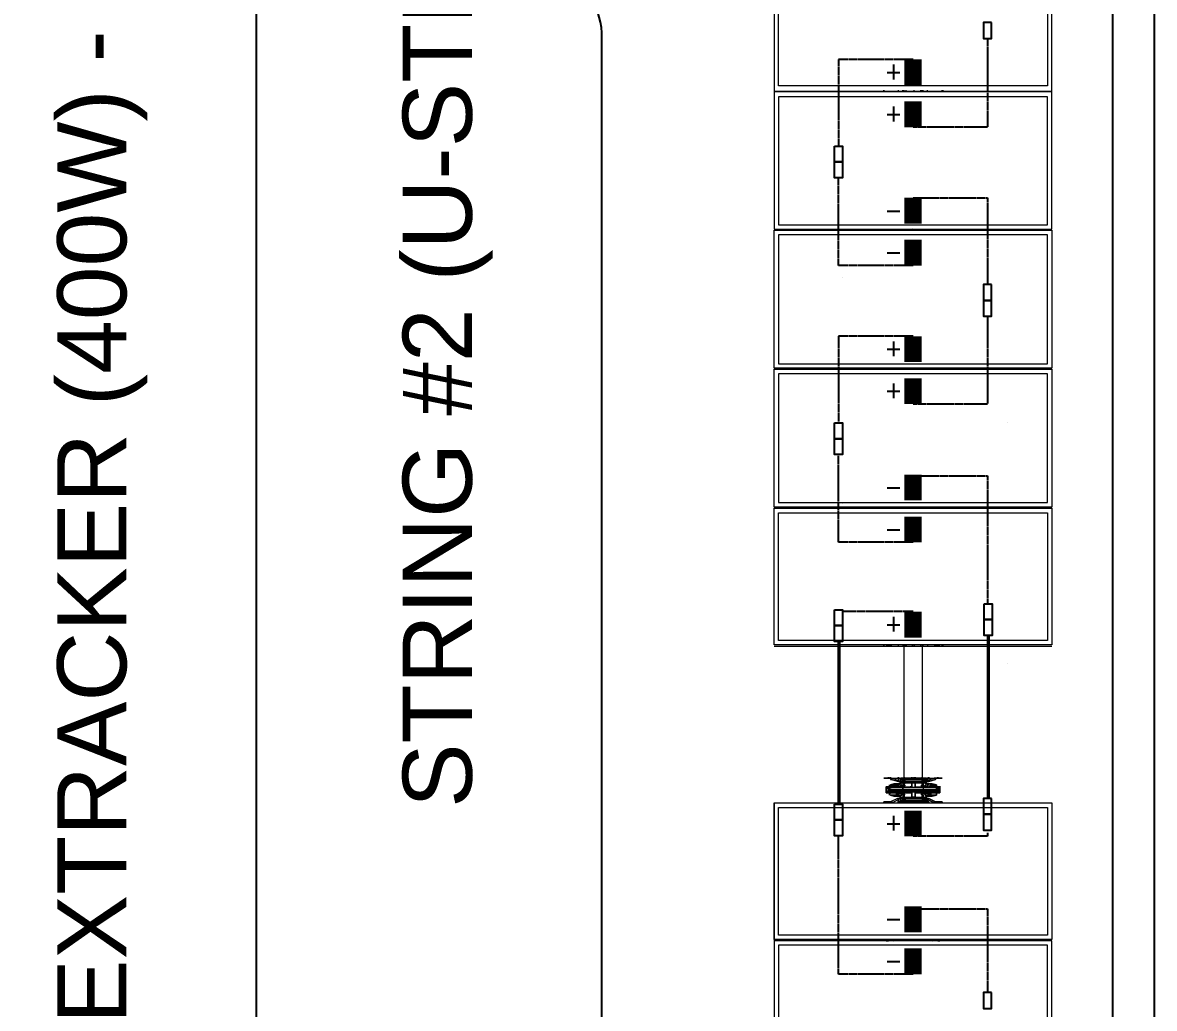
# Model space of a CAD drawing. Header units: feet. Extents: x -13743 to 68376, y -48 to 67763.
# Drawn here: x 4157.7 to 4484.9, y 65319.8 to 65604.7 of the extents above; entities that cross this region are included whole.
import ezdxf
from ezdxf.lldxf.tags import DXFTag

# ---------------------------------------------------------------- set-up
doc = ezdxf.new("R2010")
doc.units = ezdxf.units.FT
doc.header["$MEASUREMENT"] = 0
doc.linetypes.add('HIDDEN', pattern=[0.375, 0.25, -0.125])
for name, color, linetype in [('E-DC HARNESS-NEG', 170, 'DC HARNESS CABLE'), ('E-DC HARNESS-POS', 10, 'DC HARNESS CABLE'), ('E-HARN-COMP', 8, 'Continuous'), ('E-TRNK-CABL-NEG', 6, 'HIDDEN'), ('E-TRUNK-CABLE-POS', 6, 'HIDDEN'), ('G-ANNO-TEXT', 1, 'Continuous'), ('Polarity-Text', 7, 'Continuous')]:
    doc.layers.add(name, color=color, linetype=linetype)
doc.styles.add('NEI-A', font='arial.ttf')
doc.styles.get("Standard").update_dxf_attribs({"font": 'arial.ttf'})
tags = doc.linetypes.add('DC HARNESS CABLE', pattern='A,0.5,-0.2,["DH",Standard,S=0.1,R=0,X=-0.1,Y=-0.05],-0.2', length=0.9).pattern_tags.tags
tags[6] = DXFTag(74, 10)

# ---------------------------------------------------------------- blocks, each defined once
blk = doc.blocks.new('A$C47dfd34d')
at = {"lineweight": 5}
for points in [[(8.1263, 0.4133), (6.0664, 0.4133)], [(8.3597, 0.4133), (8.3597, 0)], [(7.9213, 0.2467), (7.9213, 0.2433)], [(7.923, 0.2467), (7.9213, 0.235)], [(8.1297, 0.22), (8.1297, 0.2217), (8.1313, 0.2217), (8.1297, 0.2217), (8.1297, 0.22), (8.1313, 0.2183), (8.1313, 0.22), (8.133, 0.22), (8.133, 0.2217), (8.1313, 0.2217), (8.133, 0.2217), (8.1313, 0.2217), (8.1297, 0.2217), (8.1313, 0.2217), (8.133, 0.2217), (8.133, 0.22), (8.133, 0.2183), (8.133, 0.1933), (8.133, 0.2183), (8.133, 0.22), (8.1313, 0.22), (8.133, 0.22), (8.1313, 0.22), (8.133, 0.22), (8.1313, 0.22), (8.133, 0.22), (8.1313, 0.22), (8.133, 0.22), (8.1313, 0.22), (8.133, 0.22), (8.133, 0.2217), (8.133, 0.225), (8.1347, 0.225), (8.133, 0.2283), (8.133, 0.23), (8.133, 0.2283), (8.1313, 0.2283), (8.133, 0.2283), (8.133, 0.23), (8.128, 0.24), (8.1263, 0.24), (8.128, 0.24), (8.128, 0.2433), (8.128, 0.25), (8.1263, 0.25), (8.128, 0.25), (8.128, 0.2433), (8.128, 0.24), (8.128, 0.2383), (8.1263, 0.2383), (8.1313, 0.2283), (8.133, 0.225), (8.1297, 0.225), (8.1297, 0.2233), (8.1297, 0.2217), (8.1297, 0.2233), (8.128, 0.2233), (8.128, 0.225), (8.128, 0.2233), (8.128, 0.1883), (8.1297, 0.1883), (8.1297, 0.1867), (8.1297, 0.1883), (8.128, 0.1883), (8.1263, 0.1867), (8.128, 0.1883), (8.1297, 0.1883), (8.1297, 0.19), (8.1313, 0.19), (8.133, 0.1917), (8.133, 0.1933), (8.1313, 0.1933), (8.1297, 0.1933), (8.1297, 0.1917), (8.1297, 0.1933), (8.1297, 0.1917), (8.1297, 0.19), (8.1313, 0.19), (8.1297, 0.19), (8.1297, 0.1917), (8.1297, 0.19), (8.1313, 0.19), (8.133, 0.19), (8.133, 0.1883), (8.133, 0.19)], [(8.1263, 0.2433), (8.128, 0.2433), (8.1263, 0.2433)], [(8.1263, 0.2433), (8.128, 0.2433), (8.1263, 0.2433)], [(8.128, 0.24), (8.128, 0.24)], [(8.128, 0.24), (8.128, 0.24)], [(8.1413, 0.2317), (8.138, 0.2317), (8.138, 0.24)], [(8.138, 0.2317), (8.138, 0.24)], [(8.1397, 0.24), (8.1397, 0.24)], [(8.1397, 0.24), (8.1397, 0.24)], [(8.1413, 0.245), (8.143, 0.245), (8.1447, 0.245), (8.143, 0.245), (8.1413, 0.245), (8.143, 0.245), (8.1447, 0.2433), (8.143, 0.245), (8.143, 0.2467), (8.1413, 0.2467), (8.143, 0.2467), (8.1497, 0.2467)], [(8.1463, 0.2433), (8.1463, 0.24), (8.1447, 0.24), (8.1463, 0.24), (8.1463, 0.2433), (8.1447, 0.2433), (8.1463, 0.2433), (8.1447, 0.2433), (8.1463, 0.2433), (8.148, 0.2433), (8.1463, 0.2433), (8.1447, 0.2433), (8.1463, 0.2433), (8.1447, 0.2433), (8.1463, 0.2433), (8.148, 0.2433), (8.1497, 0.2433), (8.148, 0.2433), (8.1497, 0.2433), (8.1497, 0.235), (8.1497, 0.2433), (8.1497, 0.245), (8.1497, 0.2467), (8.1497, 0.245), (8.1497, 0.2467), (8.143, 0.2467), (8.1413, 0.2467), (8.1413, 0.245), (8.143, 0.245), (8.1447, 0.2433), (8.1447, 0.2417), (8.1447, 0.2433), (8.143, 0.245), (8.1413, 0.245), (8.1413, 0.2467), (8.1413, 0.245), (8.1413, 0.2433), (8.1413, 0.235), (8.1413, 0.2433), (8.1413, 0.235), (8.1413, 0.2433)], [(8.143, 0.245), (8.1413, 0.245), (8.1413, 0.2433), (8.143, 0.2433), (8.1413, 0.2433), (8.143, 0.2433), (8.1447, 0.2433), (8.1463, 0.2433), (8.148, 0.2433), (8.1497, 0.2433), (8.148, 0.2433), (8.1497, 0.2433), (8.148, 0.2433), (8.1497, 0.2433), (8.1497, 0.235), (8.1497, 0.2433), (8.148, 0.2433), (8.1463, 0.2433)], [(8.1413, 0.245), (8.1413, 0.245)], [(8.1413, 0.245), (8.1413, 0.245)], [(8.1413, 0.2433), (8.143, 0.2433)], [(8.1413, 0.2417), (8.143, 0.2417)], [(8.143, 0.2433), (8.1447, 0.2433)], [(8.1447, 0.2433), (8.143, 0.2433)], [(8.143, 0.2433), (8.1447, 0.2433)], [(8.143, 0.2433), (8.1447, 0.2433)], [(8.143, 0.2433), (8.1447, 0.2433)], [(8.1497, 0.22), (8.1563, 0.22), (8.1497, 0.22), (8.1513, 0.22), (8.1513, 0.2217), (8.1497, 0.2217), (8.1513, 0.2217), (8.1497, 0.2217), (8.1497, 0.1917), (8.1463, 0.1917), (8.1463, 0.2217), (8.1497, 0.2217), (8.1497, 0.2417), (8.1463, 0.2417), (8.1463, 0.2217), (8.1447, 0.2217), (8.1447, 0.1917), (8.143, 0.1917), (8.143, 0.2217), (8.143, 0.2417), (8.1447, 0.2417), (8.1447, 0.2217), (8.143, 0.2217), (8.143, 0.1917), (8.1447, 0.1917), (8.1447, 0.2217), (8.1463, 0.2217), (8.1463, 0.2417), (8.1497, 0.2417), (8.1497, 0.2217), (8.1463, 0.2217), (8.1463, 0.24), (8.148, 0.24), (8.1463, 0.24), (8.1463, 0.2217), (8.1463, 0.1717), (8.148, 0.1717), (8.1463, 0.1717), (8.1463, 0.1917), (8.1447, 0.1917), (8.1447, 0.1717), (8.143, 0.1717), (8.143, 0.1917), (8.143, 0.1717), (8.1447, 0.1717), (8.1447, 0.1917), (8.1463, 0.1917), (8.1463, 0.1717), (8.1497, 0.1717), (8.1497, 0.1917)], [(8.1447, 0.2433), (8.1463, 0.2433)], [(8.1513, 0.2467), (8.1497, 0.2467), (8.1497, 0.245), (8.148, 0.245), (8.148, 0.2433), (8.1463, 0.2433), (8.1463, 0.2417), (8.1463, 0.2433), (8.148, 0.2433), (8.148, 0.245), (8.1497, 0.245), (8.1497, 0.2467), (8.1497, 0.245), (8.148, 0.245), (8.148, 0.2433)], [(8.1463, 0.2433), (8.148, 0.2433), (8.1463, 0.2433)], [(8.1463, 0.2433), (8.148, 0.2433), (8.1463, 0.2433)], [(8.1463, 0.2417), (8.148, 0.2417)], [(8.1463, 0.2417), (8.148, 0.2417)], [(8.1497, 0.2467), (8.1497, 0.245)], [(8.1497, 0.245), (8.1497, 0.2467)], [(8.1497, 0.245), (8.1497, 0.245)], [(8.1497, 0.245), (8.1497, 0.245)], [(8.1497, 0.245), (8.1497, 0.245)], [(8.1497, 0.245), (8.1497, 0.245)], [(8.1497, 0.2433), (8.1497, 0.2417)], [(8.1497, 0.2433), (8.1497, 0.2417)], [(8.153, 0.23), (8.1547, 0.225), (8.153, 0.225), (8.153, 0.2233), (8.1513, 0.2233), (8.1497, 0.2233), (8.1513, 0.2233), (8.1513, 0.2283), (8.1513, 0.2317), (8.1513, 0.2417), (8.1497, 0.2417)], [(8.1547, 0.2267), (8.1547, 0.225), (8.1563, 0.225), (8.1547, 0.225), (8.1547, 0.235), (8.1547, 0.225), (8.153, 0.225), (8.153, 0.2233), (8.1513, 0.2233), (8.1513, 0.2283), (8.1497, 0.2283), (8.1513, 0.2283), (8.153, 0.2283), (8.153, 0.23), (8.153, 0.2317), (8.153, 0.23), (8.153, 0.2283), (8.1513, 0.2283), (8.1513, 0.2317), (8.1513, 0.2417), (8.1497, 0.2417)], [(8.1547, 0.2267), (8.1547, 0.225), (8.1547, 0.235), (8.153, 0.24), (8.153, 0.2317), (8.1513, 0.2317), (8.153, 0.2317), (8.153, 0.24), (8.1547, 0.235), (8.1547, 0.225), (8.153, 0.23)], [(8.163, 0.2283), (8.1613, 0.225), (8.158, 0.225), (8.1597, 0.2283), (8.158, 0.2283), (8.158, 0.23), (8.1613, 0.24), (8.1613, 0.2383), (8.163, 0.2383), (8.1597, 0.2283), (8.158, 0.2283), (8.1563, 0.225), (8.158, 0.225), (8.1563, 0.225), (8.1563, 0.1883)], [(8.163, 0.25), (8.163, 0.1633)], [(8.163, 0.2433), (8.163, 0.2433)], [(8.163, 0.24), (8.163, 0.24)], [(8.163, 0.24), (8.163, 0.24)], [(8.3597, 0.2467), (8.3597, 0.2433)], [(8.3613, 0.2467), (8.3597, 0.235)], [(8.5647, 0.235), (8.5663, 0.2467), (8.5663, 0.2433)], [(8.7713, 0.235), (8.773, 0.2467), (8.773, 0.2433)], [(8.978, 0.2467), (8.978, 0.2433)], [(8.9796, 0.2467), (8.978, 0.235)], [(9.1846, 0.235), (9.1846, 0.2467), (9.1846, 0.2433)], [(7.9213, 0.2283), (7.923, 0.2283)], [(7.923, 0.2217), (7.9213, 0.2217)], [(7.9213, 0.22), (7.923, 0.22)], [(8.133, 0.19), (8.133, 0.1917), (8.133, 0.1933), (8.1313, 0.1933), (8.1297, 0.1933), (8.1297, 0.1917), (8.1297, 0.19), (8.1297, 0.1883), (8.128, 0.1883), (8.128, 0.2233), (8.1297, 0.2233), (8.1297, 0.225), (8.133, 0.225), (8.1313, 0.2283), (8.133, 0.2283), (8.1347, 0.225), (8.133, 0.225), (8.1347, 0.225), (8.1347, 0.1883), (8.133, 0.1883), (8.1347, 0.1883), (8.133, 0.185), (8.1313, 0.185), (8.1263, 0.175), (8.1313, 0.185)], [(8.1297, 0.2217), (8.1297, 0.22)], [(8.1297, 0.2217), (8.1297, 0.22)], [(8.1297, 0.2217), (8.1297, 0.2217)], [(8.1297, 0.2217), (8.1297, 0.2217)], [(8.1313, 0.22), (8.1313, 0.2183), (8.1297, 0.22)], [(8.1297, 0.22), (8.1297, 0.22)], [(8.1297, 0.22), (8.1313, 0.22)], [(8.1297, 0.22), (8.1297, 0.22)], [(8.1313, 0.225), (8.1313, 0.225)], [(8.1313, 0.225), (8.1313, 0.225)], [(8.1313, 0.2217), (8.1313, 0.2217)], [(8.1313, 0.2217), (8.1313, 0.2217)], [(8.1313, 0.22), (8.133, 0.22)], [(8.1313, 0.22), (8.133, 0.22)], [(8.1313, 0.22), (8.133, 0.22)], [(8.1313, 0.22), (8.133, 0.22)], [(8.1313, 0.22), (8.133, 0.22)], [(8.1313, 0.22), (8.133, 0.22)], [(8.133, 0.22), (8.1313, 0.22)], [(8.133, 0.2217), (8.133, 0.225)], [(8.1347, 0.225), (8.1347, 0.1883), (8.133, 0.1883)], [(8.1347, 0.225), (8.133, 0.225)], [(8.133, 0.225), (8.133, 0.225)], [(8.133, 0.2217), (8.133, 0.2217)], [(8.133, 0.22), (8.133, 0.2217)], [(8.133, 0.2217), (8.133, 0.2217)], [(8.133, 0.22), (8.133, 0.22)], [(8.133, 0.22), (8.133, 0.22)], [(8.1397, 0.2217), (8.1413, 0.2217), (8.1397, 0.2217), (8.1413, 0.2217), (8.1397, 0.2217), (8.1413, 0.2217), (8.1347, 0.2217)], [(8.1347, 0.22), (8.1413, 0.22), (8.1347, 0.22), (8.138, 0.22), (8.1397, 0.2183)], [(8.1363, 0.235), (8.1363, 0.225)], [(8.1363, 0.235), (8.1363, 0.225)], [(8.138, 0.235), (8.138, 0.235)], [(8.138, 0.235), (8.138, 0.235)], [(8.1413, 0.2317), (8.138, 0.2317)], [(8.1413, 0.22), (8.1397, 0.22), (8.1397, 0.2217), (8.1413, 0.2217)], [(8.1563, 0.2217), (8.1497, 0.2217), (8.1497, 0.1917), (8.1463, 0.1917), (8.1463, 0.1717), (8.1497, 0.1717), (8.1497, 0.1917), (8.1513, 0.1917), (8.153, 0.1917), (8.1563, 0.1917), (8.1497, 0.1917), (8.1513, 0.1917), (8.153, 0.1917), (8.1513, 0.1917)], [(8.1463, 0.1917), (8.1463, 0.2217), (8.1463, 0.1917)], [(8.1513, 0.2233), (8.153, 0.225)], [(8.1513, 0.2233), (8.153, 0.225)], [(8.1563, 0.22), (8.153, 0.22), (8.1513, 0.2183)], [(8.153, 0.235), (8.153, 0.235)], [(8.153, 0.235), (8.153, 0.235)], [(8.1547, 0.1883), (8.1547, 0.1867), (8.1547, 0.1883), (8.1547, 0.1783), (8.153, 0.1717), (8.1547, 0.1783), (8.1547, 0.1883), (8.1547, 0.1783), (8.1547, 0.1883), (8.1563, 0.1883), (8.158, 0.1883), (8.1563, 0.1883), (8.158, 0.185), (8.1597, 0.185), (8.158, 0.1883), (8.163, 0.1883), (8.163, 0.1867), (8.163, 0.1883), (8.163, 0.1867), (8.163, 0.1883), (8.1613, 0.1883), (8.163, 0.185), (8.1597, 0.185), (8.158, 0.185), (8.158, 0.1833), (8.1613, 0.1733), (8.163, 0.1733), (8.163, 0.175), (8.1597, 0.185), (8.163, 0.185), (8.1613, 0.1883), (8.1613, 0.1867), (8.1613, 0.1883), (8.1613, 0.19), (8.1613, 0.1917), (8.1613, 0.19), (8.1597, 0.19), (8.1613, 0.19), (8.1597, 0.19), (8.1613, 0.19), (8.1613, 0.1917), (8.1597, 0.1917), (8.1613, 0.1917), (8.1597, 0.1917), (8.1613, 0.1917), (8.1597, 0.1917), (8.1613, 0.1917), (8.1597, 0.1917), (8.1613, 0.1917), (8.1597, 0.1917), (8.1613, 0.1917), (8.1597, 0.1917), (8.1613, 0.1917), (8.1597, 0.1917), (8.1613, 0.1917), (8.1597, 0.1917), (8.1613, 0.1917), (8.1597, 0.1917), (8.1613, 0.1917), (8.1613, 0.1933), (8.1613, 0.1917), (8.1613, 0.19), (8.1597, 0.19), (8.158, 0.1917), (8.158, 0.1933), (8.1597, 0.1933), (8.1613, 0.1933), (8.1613, 0.2183), (8.1613, 0.1933), (8.158, 0.1933), (8.158, 0.1917), (8.158, 0.1933), (8.158, 0.2183), (8.1597, 0.2183), (8.1613, 0.2183), (8.1613, 0.22), (8.1613, 0.2217), (8.158, 0.2217), (8.158, 0.22), (8.1597, 0.22), (8.1613, 0.22), (8.1597, 0.22), (8.1613, 0.22), (8.1597, 0.22), (8.1613, 0.22), (8.1597, 0.22), (8.1613, 0.22), (8.163, 0.22), (8.1647, 0.22), (8.163, 0.22), (8.3597, 0.22), (8.3613, 0.22)], [(8.1547, 0.2217), (8.1547, 0.2217)], [(8.158, 0.22), (8.158, 0.2183), (8.158, 0.1933), (8.158, 0.1917), (8.1597, 0.19), (8.158, 0.19), (8.158, 0.1917), (8.158, 0.19), (8.158, 0.1883), (8.1563, 0.1883), (8.1563, 0.225), (8.158, 0.225), (8.1563, 0.225), (8.158, 0.2283), (8.1597, 0.2283), (8.158, 0.225), (8.1613, 0.225), (8.1613, 0.2233), (8.1613, 0.2217), (8.1613, 0.22), (8.1597, 0.2183), (8.1597, 0.22), (8.1613, 0.22)], [(8.1563, 0.225), (8.1563, 0.225)], [(8.1563, 0.225), (8.1563, 0.225)], [(8.158, 0.2283), (8.158, 0.23)], [(8.158, 0.2283), (8.158, 0.23)], [(8.158, 0.225), (8.158, 0.225)], [(8.158, 0.2217), (8.158, 0.2217)], [(8.158, 0.2217), (8.158, 0.2217)], [(8.158, 0.22), (8.158, 0.22)], [(8.158, 0.22), (8.158, 0.22)], [(8.1597, 0.2217), (8.1597, 0.2217)], [(8.1597, 0.2217), (8.1613, 0.2217), (8.1597, 0.2217)], [(8.1597, 0.2217), (8.1597, 0.2217)], [(8.1597, 0.22), (8.1613, 0.22)], [(8.1597, 0.22), (8.1613, 0.22)], [(8.1597, 0.22), (8.1613, 0.22)], [(8.1597, 0.22), (8.1613, 0.22)], [(8.1597, 0.22), (8.1613, 0.22)], [(8.1597, 0.22), (8.1613, 0.22)], [(8.1597, 0.22), (8.1613, 0.22)], [(8.1597, 0.22), (8.1613, 0.22)], [(8.1597, 0.22), (8.1613, 0.22)], [(8.1613, 0.225), (8.163, 0.2283)], [(8.1613, 0.225), (8.163, 0.225)], [(8.1613, 0.225), (8.163, 0.225)], [(8.1613, 0.225), (8.1613, 0.2233)], [(8.1613, 0.2217), (8.1613, 0.2233)], [(8.1613, 0.2217), (8.1613, 0.2217)], [(8.1613, 0.2217), (8.1613, 0.2217)], [(8.1613, 0.22), (8.1613, 0.2217)], [(8.1613, 0.22), (8.1613, 0.22)], [(8.1613, 0.22), (8.1613, 0.22)], [(8.163, 0.2267), (8.163, 0.225)], [(8.163, 0.2267), (8.163, 0.225)], [(8.3597, 0.2283), (8.3613, 0.2283)], [(8.3613, 0.2217), (8.3597, 0.2217)], [(8.5647, 0.2283), (8.5663, 0.2283)], [(8.5663, 0.2217), (8.5647, 0.2217)], [(8.5647, 0.22), (8.5663, 0.22)], [(8.7713, 0.2283), (8.773, 0.2283)], [(8.773, 0.2217), (8.7713, 0.2217)], [(8.7713, 0.22), (8.773, 0.22)], [(8.978, 0.2283), (8.9796, 0.2283)], [(8.9796, 0.2217), (8.978, 0.2217)], [(8.978, 0.22), (8.9796, 0.22)], [(9.1846, 0.2283), (9.1863, 0.2283)], [(9.1846, 0.2217), (9.1863, 0.2217)], [(9.1846, 0.22), (9.1863, 0.22)], [(7.923, 0.2167), (7.9213, 0.2167), (7.923, 0.2183)], [(7.9213, 0.2067), (7.923, 0.2083)], [(7.923, 0.205), (7.9213, 0.205)], [(8.1297, 0.2183), (8.1297, 0.2183)], [(8.1297, 0.2183), (8.1297, 0.2183)], [(8.1313, 0.2183), (8.1313, 0.2183)], [(8.1313, 0.2183), (8.1313, 0.2183)], [(8.133, 0.2183), (8.133, 0.2183)], [(8.133, 0.2183), (8.133, 0.2183)], [(8.1413, 0.21), (8.143, 0.21)], [(8.1413, 0.21), (8.143, 0.21)], [(8.1413, 0.21), (8.143, 0.21)], [(8.1413, 0.21), (8.143, 0.21)], [(8.1413, 0.21), (8.143, 0.21)], [(8.1413, 0.2033), (8.143, 0.2033)], [(8.1497, 0.21), (8.1513, 0.21)], [(8.1497, 0.21), (8.1513, 0.21)], [(8.1497, 0.21), (8.1513, 0.21)], [(8.1497, 0.21), (8.1513, 0.21)], [(8.1497, 0.2083), (8.1497, 0.21)], [(8.1497, 0.21), (8.1513, 0.21)], [(8.1497, 0.21), (8.1497, 0.2083)], [(8.1497, 0.21), (8.1513, 0.21)], [(8.1497, 0.21), (8.1513, 0.21)], [(8.1497, 0.21), (8.1513, 0.21)], [(8.1497, 0.2033), (8.1497, 0.2), (8.1497, 0.1783), (8.1513, 0.1783), (8.1497, 0.1783), (8.1497, 0.2), (8.1497, 0.2033), (8.1497, 0.2), (8.1497, 0.2017), (8.1497, 0.2), (8.1497, 0.2033), (8.1563, 0.2033), (8.1497, 0.2033), (8.1513, 0.2033), (8.1497, 0.2033), (8.1513, 0.2033), (8.1497, 0.2033), (8.1513, 0.2033), (8.1497, 0.2033), (8.1513, 0.2033), (8.1497, 0.2033), (8.1513, 0.2033), (8.1497, 0.2033), (8.1513, 0.2033), (8.1497, 0.2033), (8.1513, 0.2033), (8.1497, 0.2033), (8.1497, 0.1767), (8.1513, 0.1767), (8.1497, 0.1767), (8.1497, 0.2033), (8.1513, 0.2033)], [(8.1547, 0.2183), (8.1547, 0.2183)], [(8.1547, 0.2183), (8.1547, 0.2183)], [(8.1563, 0.205), (8.158, 0.205)], [(8.158, 0.2183), (8.158, 0.2183)], [(8.158, 0.2183), (8.158, 0.2183)], [(8.1597, 0.2183), (8.1597, 0.2183)], [(8.1597, 0.2183), (8.1597, 0.2183)], [(8.1613, 0.2183), (8.1613, 0.2183)], [(8.1613, 0.2183), (8.1613, 0.2183)], [(8.3613, 0.2167), (8.3597, 0.2167), (8.3613, 0.2183)], [(8.3597, 0.2067), (8.3613, 0.2083)], [(8.3613, 0.205), (8.3597, 0.205)], [(8.5663, 0.2167), (8.5647, 0.2167), (8.5663, 0.2183)], [(8.5647, 0.2067), (8.5663, 0.2083)], [(8.5663, 0.205), (8.5647, 0.205)], [(8.773, 0.2167), (8.7713, 0.2167), (8.773, 0.2183)], [(8.7713, 0.2067), (8.773, 0.2083)], [(8.773, 0.205), (8.7713, 0.205)], [(8.9796, 0.2167), (8.978, 0.2167), (8.9796, 0.2183)], [(8.978, 0.2067), (8.9796, 0.2083)], [(8.9796, 0.205), (8.978, 0.205)], [(9.1846, 0.2183), (9.1846, 0.2167), (9.1863, 0.2167)], [(9.1846, 0.2067), (9.1846, 0.2083)], [(9.1846, 0.205), (9.1863, 0.205)], [(7.9213, 0.195), (7.923, 0.195)], [(7.923, 0.1933), (7.9213, 0.1933)], [(7.9213, 0.1917), (7.923, 0.1917)], [(8.128, 0.185), (8.1297, 0.1883), (8.133, 0.1883), (8.1313, 0.185)], [(8.1297, 0.1933), (8.1297, 0.1933)], [(8.1313, 0.1933), (8.1297, 0.1933)], [(8.1297, 0.1933), (8.1297, 0.1933)], [(8.1313, 0.1933), (8.1297, 0.1933)], [(8.1297, 0.1917), (8.1297, 0.1917)], [(8.1297, 0.1917), (8.1297, 0.1917)], [(8.1297, 0.19), (8.1297, 0.19)], [(8.1297, 0.19), (8.1297, 0.19)], [(8.133, 0.1917), (8.133, 0.1933), (8.1313, 0.1933)], [(8.1313, 0.1933), (8.1313, 0.1933)], [(8.133, 0.1917), (8.133, 0.1933), (8.1313, 0.1933)], [(8.1313, 0.1933), (8.1313, 0.1933)], [(8.1313, 0.19), (8.1313, 0.19)], [(8.1313, 0.19), (8.1313, 0.19)], [(8.1313, 0.1883), (8.1313, 0.1883)], [(8.1313, 0.1883), (8.1313, 0.1883)], [(8.133, 0.1933), (8.133, 0.1933)], [(8.133, 0.1933), (8.133, 0.1933)], [(8.133, 0.1917), (8.133, 0.1917)], [(8.133, 0.1917), (8.133, 0.1917)], [(8.133, 0.19), (8.133, 0.19)], [(8.133, 0.19), (8.133, 0.19)], [(8.133, 0.1883), (8.133, 0.1883)], [(8.133, 0.185), (8.1347, 0.1883), (8.133, 0.1883)], [(8.133, 0.1883), (8.133, 0.1883)], [(8.138, 0.1917), (8.1347, 0.1917), (8.1413, 0.1917), (8.1397, 0.1917), (8.1413, 0.1917), (8.1397, 0.1917), (8.1413, 0.1917), (8.1397, 0.1917), (8.1413, 0.1917), (8.1397, 0.1917), (8.1413, 0.1917)], [(8.138, 0.1883), (8.1397, 0.19), (8.1397, 0.1883), (8.138, 0.1883), (8.138, 0.1867), (8.138, 0.1833), (8.138, 0.1867), (8.138, 0.1883), (8.1363, 0.1883), (8.1363, 0.1783), (8.1363, 0.1883), (8.138, 0.1883), (8.1397, 0.19), (8.138, 0.1883), (8.1397, 0.19), (8.138, 0.1883), (8.1397, 0.19), (8.1397, 0.1883), (8.1413, 0.1883), (8.1397, 0.1883), (8.1413, 0.185), (8.1397, 0.185), (8.1397, 0.1833), (8.138, 0.1833), (8.1397, 0.1833), (8.1397, 0.185), (8.1413, 0.185), (8.143, 0.185), (8.1413, 0.185), (8.1397, 0.1883), (8.138, 0.1883), (8.138, 0.1867), (8.138, 0.1883), (8.1363, 0.1883), (8.1363, 0.1783), (8.138, 0.1717), (8.1363, 0.1783), (8.1363, 0.1883)], [(8.138, 0.1933), (8.1397, 0.195)], [(8.1513, 0.195), (8.153, 0.1933)], [(8.1597, 0.19), (8.158, 0.19), (8.158, 0.1883), (8.1563, 0.1883), (8.158, 0.185), (8.158, 0.1833), (8.158, 0.185), (8.1597, 0.185), (8.163, 0.175), (8.163, 0.1733), (8.1613, 0.1733), (8.158, 0.1833), (8.158, 0.185), (8.1597, 0.185), (8.158, 0.1883), (8.1613, 0.1883), (8.1613, 0.19)], [(8.1563, 0.1883), (8.1563, 0.1883)], [(8.1563, 0.1883), (8.1563, 0.1883)], [(8.158, 0.1933), (8.158, 0.1933)], [(8.158, 0.1933), (8.158, 0.1933)], [(8.158, 0.1917), (8.158, 0.1917)], [(8.158, 0.1917), (8.158, 0.1917)], [(8.158, 0.19), (8.158, 0.19)], [(8.158, 0.19), (8.158, 0.19)], [(8.158, 0.1883), (8.158, 0.1883)], [(8.158, 0.1883), (8.158, 0.1883)], [(8.1597, 0.1933), (8.1597, 0.1933)], [(8.1613, 0.1933), (8.1597, 0.1933)], [(8.1597, 0.1933), (8.1597, 0.1933)], [(8.1597, 0.19), (8.1597, 0.19)], [(8.1597, 0.19), (8.1597, 0.19)], [(8.1613, 0.1933), (8.1613, 0.1933)], [(8.1613, 0.1933), (8.1613, 0.1933)], [(8.1613, 0.1917), (8.1613, 0.1917)], [(8.1613, 0.1917), (8.1613, 0.1917)], [(8.1613, 0.19), (8.1613, 0.19)], [(8.1613, 0.19), (8.1613, 0.19)], [(8.3613, 0.1933), (8.3597, 0.1933), (8.163, 0.1933)], [(8.3597, 0.195), (8.3613, 0.195)], [(8.3597, 0.1917), (8.3613, 0.1917)], [(8.5647, 0.195), (8.5663, 0.195)], [(8.5663, 0.1933), (8.5647, 0.1933)], [(8.5647, 0.1917), (8.5663, 0.1917)], [(8.7713, 0.195), (8.773, 0.195)], [(8.773, 0.1933), (8.7713, 0.1933)], [(8.7713, 0.1917), (8.773, 0.1917)], [(8.978, 0.195), (8.9796, 0.195)], [(8.9796, 0.1933), (8.978, 0.1933)], [(8.978, 0.1917), (8.9796, 0.1917)], [(9.1846, 0.195), (9.1863, 0.195)], [(9.1846, 0.1933), (9.1863, 0.1933)], [(9.1846, 0.1917), (9.1863, 0.1917)], [(7.923, 0.185), (7.9213, 0.185)], [(7.9213, 0.1783), (7.923, 0.1667)], [(7.9213, 0.17), (7.9213, 0.1667)], [(8.1263, 0.1817), (8.128, 0.1683)], [(8.1263, 0.17), (8.128, 0.17), (8.1263, 0.17)], [(8.1263, 0.17), (8.128, 0.17), (8.1263, 0.17)], [(8.1313, 0.185), (8.128, 0.185)], [(8.128, 0.1733), (8.128, 0.1733)], [(8.128, 0.1733), (8.128, 0.1733)], [(8.128, 0.17), (8.128, 0.17)], [(8.128, 0.1667), (8.128, 0.1683), (8.128, 0.17)], [(8.133, 0.185), (8.1313, 0.185)], [(8.133, 0.185), (8.133, 0.1833)], [(8.133, 0.185), (8.133, 0.1833)], [(8.138, 0.1783), (8.138, 0.1783)], [(8.138, 0.1783), (8.138, 0.1783)], [(8.1397, 0.1717), (8.1397, 0.1717)], [(8.1397, 0.1717), (8.1397, 0.1717)], [(8.1463, 0.1683), (8.1447, 0.1683), (8.1463, 0.1683), (8.1447, 0.1683), (8.143, 0.1683), (8.1447, 0.1683), (8.143, 0.1683), (8.1447, 0.1683), (8.143, 0.1683), (8.1413, 0.1683), (8.1413, 0.1667), (8.143, 0.1683), (8.1447, 0.1683), (8.1447, 0.1717), (8.1463, 0.1717), (8.1463, 0.1683), (8.148, 0.1683), (8.1497, 0.1683), (8.148, 0.1683), (8.1497, 0.1667), (8.1513, 0.1667), (8.1497, 0.1667), (8.148, 0.1683), (8.1497, 0.1667), (8.1497, 0.1683), (8.1497, 0.17), (8.148, 0.17), (8.1497, 0.17), (8.1513, 0.17), (8.1497, 0.17), (8.1497, 0.1683), (8.1513, 0.1683), (8.1497, 0.1683), (8.1497, 0.1717), (8.1513, 0.1717), (8.153, 0.1717), (8.153, 0.18), (8.153, 0.1817), (8.153, 0.18), (8.1513, 0.18), (8.1513, 0.1717), (8.1497, 0.1717), (8.1497, 0.1683), (8.1497, 0.1667), (8.148, 0.1667), (8.1497, 0.1667), (8.148, 0.1683), (8.1463, 0.1683), (8.1447, 0.1683)], [(8.143, 0.17), (8.1447, 0.17)], [(8.143, 0.17), (8.1447, 0.17)], [(8.1447, 0.17), (8.1463, 0.17)], [(8.1447, 0.17), (8.1463, 0.17)], [(8.1447, 0.17), (8.1463, 0.17)], [(8.1447, 0.17), (8.1463, 0.17)], [(8.1463, 0.17), (8.148, 0.17)], [(8.1463, 0.17), (8.148, 0.17)], [(8.153, 0.1783), (8.153, 0.1783)], [(8.153, 0.1783), (8.153, 0.1783)], [(8.153, 0.1717), (8.153, 0.1717)], [(8.163, 0.1733), (8.163, 0.1733)], [(8.163, 0.1733), (8.163, 0.1733)], [(8.163, 0.17), (8.163, 0.17)], [(8.3613, 0.185), (8.3597, 0.185)], [(8.3597, 0.1783), (8.3613, 0.1667)], [(8.3597, 0.17), (8.3597, 0.1667)], [(8.5663, 0.185), (8.5647, 0.185)], [(8.5663, 0.17), (8.5663, 0.1667), (8.5647, 0.1783)], [(8.773, 0.185), (8.7713, 0.185)], [(8.773, 0.17), (8.773, 0.1667), (8.7713, 0.1783)], [(8.9796, 0.185), (8.978, 0.185)], [(8.978, 0.1783), (8.9796, 0.1667)], [(8.978, 0.17), (8.978, 0.1667)], [(9.1846, 0.185), (9.1863, 0.185)], [(9.1846, 0.17), (9.1846, 0.1667), (9.1846, 0.1783)], [(7.9213, 0.1667), (7.9213, 0.1667)], [(7.9213, 0.1633), (7.923, 0.1633)], [(7.9213, 0.1617), (7.923, 0.1617)], [(8.128, 0.1667), (8.128, 0.1667)], [(8.1413, 0.1667), (8.1413, 0.1667)], [(8.1413, 0.1667), (8.143, 0.1667)], [(8.143, 0.1667), (8.1413, 0.1667)], [(8.1413, 0.1667), (8.1413, 0.1667)], [(8.1497, 0.1683), (8.1497, 0.1683)], [(8.1497, 0.1683), (8.1497, 0.1683)], [(8.1497, 0.1667), (8.1497, 0.1667)], [(8.1497, 0.1667), (8.1513, 0.1667)], [(8.1497, 0.1667), (8.1497, 0.1667)], [(8.1497, 0.1667), (8.1513, 0.1667)], [(8.3597, 0.1667), (8.3597, 0.1667)], [(8.3597, 0.1633), (8.3613, 0.1633)], [(8.3597, 0.1617), (8.3613, 0.1617)], [(8.5647, 0.1633), (8.5663, 0.1633)], [(8.5647, 0.1617), (8.5663, 0.1617)], [(8.5663, 0.1667), (8.5663, 0.1667)], [(8.7713, 0.1633), (8.773, 0.1633)], [(8.7713, 0.1617), (8.773, 0.1617)], [(8.773, 0.1667), (8.773, 0.1667)], [(8.978, 0.1667), (8.978, 0.1667)], [(8.978, 0.1633), (8.9796, 0.1633)], [(8.978, 0.1617), (8.9796, 0.1617)], [(9.1846, 0.1667), (9.1846, 0.1667)], [(9.1846, 0.1633), (9.1863, 0.1633)], [(9.1846, 0.1617), (9.1863, 0.1617)]]:
    blk.add_lwpolyline(points, dxfattribs=at)
for points in [[(7.9213, 0.4133), (7.7164, 0.4133), (7.7164, 0), (7.9213, 0)], [(7.723, 0.0067), (7.9147, 0.0067), (7.9147, 0.4067), (7.723, 0.4067)], [(7.923, 0), (7.923, 0.4133), (8.1263, 0.4133), (8.1263, 0)], [(7.9297, 0.0067), (7.9297, 0.4067), (8.1197, 0.4067), (8.1197, 0.0067)], [(8.5647, 0.4133), (8.5647, 0), (8.3613, 0), (8.3613, 0.4133)], [(8.368, 0.4067), (8.558, 0.4067), (8.558, 0.0067), (8.368, 0.0067)], [(8.5663, 0.4133), (8.7713, 0.4133), (8.7713, 0), (8.5663, 0)], [(8.573, 0.4067), (8.573, 0.0067), (8.7646, 0.0067), (8.7646, 0.4067)], [(8.773, 0.4133), (8.978, 0.4133), (8.978, 0), (8.773, 0)], [(8.7796, 0.4067), (8.7796, 0.0067), (8.9713, 0.0067), (8.9713, 0.4067)], [(8.9796, 0), (9.1846, 0), (9.1846, 0.4133), (8.9796, 0.4133)], [(8.9863, 0.0067), (9.1763, 0.0067), (9.1763, 0.4067), (8.9863, 0.4067)], [(9.1846, 0.4133), (9.1846, 0), (9.3896, 0), (9.3896, 0.4133)], [(9.383, 0.4067), (9.383, 0.0067), (9.193, 0.0067), (9.193, 0.4067)], [(7.923, 0.25), (7.9213, 0.25)], [(8.1263, 0.2267), (8.128, 0.225), (8.1297, 0.225), (8.128, 0.2283), (8.1313, 0.2283), (8.133, 0.2283), (8.133, 0.23), (8.128, 0.24), (8.128, 0.2383), (8.1263, 0.2383), (8.1313, 0.2283), (8.128, 0.2283), (8.1297, 0.225), (8.128, 0.225)], [(8.138, 0.24), (8.1363, 0.235), (8.1363, 0.225), (8.138, 0.225), (8.138, 0.2267), (8.138, 0.225), (8.1363, 0.225), (8.1363, 0.235)], [(8.1413, 0.2317), (8.1413, 0.2417), (8.138, 0.2417), (8.1413, 0.2417), (8.1413, 0.2317), (8.143, 0.2317)], [(8.143, 0.245), (8.143, 0.2467), (8.1413, 0.2467), (8.1413, 0.245)], [(8.143, 0.2433), (8.1413, 0.2433), (8.143, 0.2433), (8.1447, 0.2433), (8.143, 0.2433), (8.143, 0.2417)], [(8.143, 0.2117), (8.1413, 0.2117), (8.1413, 0.2367), (8.143, 0.2367), (8.1413, 0.2367), (8.1413, 0.2117)], [(8.1447, 0.2433), (8.143, 0.2433)], [(8.1447, 0.2417), (8.1447, 0.2217), (8.143, 0.2217), (8.143, 0.2417)], [(8.148, 0.245), (8.148, 0.2433), (8.1497, 0.2433), (8.1513, 0.2433), (8.1497, 0.2433), (8.1513, 0.2433), (8.1497, 0.2433), (8.1513, 0.2433), (8.1497, 0.2433), (8.1497, 0.245), (8.1513, 0.245), (8.1497, 0.245)], [(8.1513, 0.2367), (8.1497, 0.2367), (8.1497, 0.2117), (8.1497, 0.2083), (8.1497, 0.2117), (8.1497, 0.21), (8.1497, 0.2117), (8.1497, 0.235), (8.1513, 0.235), (8.1497, 0.235), (8.1497, 0.2117), (8.1497, 0.21), (8.1497, 0.2117), (8.1497, 0.2367)], [(8.153, 0.2417), (8.1513, 0.2417)], [(8.163, 0.2283), (8.163, 0.23), (8.163, 0.2283), (8.1647, 0.2283), (8.163, 0.2283), (8.1597, 0.2283), (8.158, 0.2283), (8.158, 0.23), (8.1613, 0.24), (8.1613, 0.2383), (8.163, 0.2383), (8.1597, 0.2283)], [(8.1647, 0.2433), (8.163, 0.2433), (8.163, 0.24), (8.1647, 0.24), (8.163, 0.24), (8.163, 0.2433), (8.163, 0.25), (8.163, 0.2433)], [(8.3613, 0.25), (8.3597, 0.25)], [(8.5663, 0.25), (8.5647, 0.25)], [(8.773, 0.25), (8.7713, 0.25)], [(8.9796, 0.25), (8.978, 0.25)], [(9.1863, 0.25), (9.1846, 0.25)], [(8.128, 0.2283), (8.1263, 0.2283), (8.128, 0.2283), (8.128, 0.23)], [(8.1263, 0.22), (8.128, 0.22)], [(8.1313, 0.2217), (8.1297, 0.22), (8.1313, 0.2183), (8.133, 0.22)], [(8.1313, 0.2217), (8.1297, 0.22), (8.1313, 0.2183), (8.133, 0.22)], [(8.1297, 0.1933), (8.1297, 0.2183), (8.1297, 0.22), (8.1297, 0.2183), (8.1313, 0.2183), (8.1297, 0.2183)], [(8.133, 0.22), (8.1313, 0.22)], [(8.1413, 0.2233), (8.1397, 0.2233), (8.138, 0.225), (8.1397, 0.2233), (8.138, 0.225), (8.1363, 0.225), (8.138, 0.225), (8.1397, 0.2233), (8.1397, 0.225), (8.1397, 0.2233)], [(8.143, 0.2283), (8.1413, 0.2283), (8.1397, 0.2233), (8.138, 0.2233), (8.138, 0.23), (8.138, 0.2233), (8.1397, 0.2233), (8.1413, 0.2283), (8.138, 0.2283), (8.138, 0.23), (8.138, 0.2317), (8.138, 0.23), (8.138, 0.2283), (8.1413, 0.2283)], [(8.1397, 0.2233), (8.138, 0.225)], [(8.1397, 0.2317), (8.1397, 0.2283)], [(8.1413, 0.2117), (8.1413, 0.2083), (8.1413, 0.21), (8.143, 0.21), (8.1413, 0.21), (8.1413, 0.2083), (8.1413, 0.2117), (8.1413, 0.21), (8.1413, 0.2117), (8.1413, 0.235), (8.143, 0.235), (8.1413, 0.235), (8.1413, 0.2117), (8.1413, 0.21)], [(8.1513, 0.2317), (8.1497, 0.2317)], [(8.153, 0.225), (8.1513, 0.2233), (8.1513, 0.225), (8.1513, 0.2233), (8.153, 0.225), (8.1513, 0.2233)], [(8.153, 0.2217), (8.1513, 0.2217)], [(8.153, 0.2217), (8.1513, 0.2217)], [(8.158, 0.2217), (8.158, 0.225), (8.158, 0.2217), (8.158, 0.22), (8.158, 0.2217), (8.1597, 0.2217)], [(8.1597, 0.2217), (8.158, 0.22), (8.1597, 0.2183), (8.1613, 0.22)], [(8.1613, 0.2183), (8.1613, 0.22), (8.1613, 0.2217), (8.1597, 0.2217), (8.158, 0.2217), (8.158, 0.22), (8.1597, 0.22), (8.158, 0.22), (8.158, 0.2183), (8.1597, 0.2183)], [(8.1597, 0.2217), (8.158, 0.22), (8.1597, 0.2183), (8.1613, 0.22)], [(8.1597, 0.22), (8.1613, 0.22), (8.1597, 0.2183)], [(8.1613, 0.1883), (8.163, 0.1883), (8.163, 0.2233), (8.163, 0.225), (8.163, 0.2233), (8.1613, 0.2233), (8.163, 0.2233), (8.163, 0.1883)], [(8.1263, 0.2083), (8.128, 0.2083)], [(8.1263, 0.2083), (8.128, 0.2083)], [(8.128, 0.205), (8.1263, 0.205)], [(8.128, 0.2033), (8.1263, 0.2033)], [(8.133, 0.2183), (8.1313, 0.2183)], [(8.1347, 0.2083), (8.143, 0.2083), (8.1347, 0.2083), (8.1347, 0.205)], [(8.143, 0.2033), (8.1347, 0.2033), (8.143, 0.2033), (8.1413, 0.2033), (8.1413, 0.2), (8.1413, 0.2033), (8.143, 0.2033), (8.1413, 0.2033), (8.143, 0.2033), (8.1413, 0.2033)], [(8.1413, 0.21), (8.1413, 0.2083), (8.1413, 0.21), (8.143, 0.21)], [(8.143, 0.21), (8.1413, 0.21)], [(8.143, 0.2033), (8.1413, 0.2033), (8.143, 0.2033), (8.1413, 0.2033), (8.143, 0.2033), (8.1413, 0.2033), (8.1413, 0.2), (8.1413, 0.2033), (8.1413, 0.2017), (8.1413, 0.2), (8.1413, 0.1783), (8.143, 0.1783), (8.1413, 0.1783), (8.1413, 0.2), (8.1413, 0.2017), (8.1413, 0.2033)], [(8.1497, 0.2083), (8.1497, 0.21), (8.1513, 0.21), (8.1497, 0.21)], [(8.1563, 0.205), (8.1563, 0.2083), (8.1497, 0.2083), (8.1563, 0.2083), (8.158, 0.2083), (8.1563, 0.2083)], [(8.1647, 0.2083), (8.163, 0.2083)], [(8.1647, 0.2083), (8.163, 0.2083)], [(8.1647, 0.205), (8.163, 0.205)], [(8.1647, 0.2033), (8.163, 0.2033)], [(8.128, 0.1933), (8.1263, 0.1933)], [(8.1313, 0.185), (8.133, 0.1833), (8.128, 0.1733), (8.128, 0.175), (8.1263, 0.175), (8.128, 0.175), (8.128, 0.1733), (8.133, 0.1833), (8.1313, 0.185), (8.133, 0.1883), (8.1297, 0.1883), (8.128, 0.1883), (8.1297, 0.1883), (8.128, 0.185)], [(8.128, 0.1883), (8.128, 0.1867)], [(8.1313, 0.1933), (8.1297, 0.1917), (8.1313, 0.19), (8.133, 0.1917)], [(8.1313, 0.1933), (8.1297, 0.1917), (8.1313, 0.19), (8.133, 0.1917)], [(8.1313, 0.19), (8.133, 0.19), (8.133, 0.1917), (8.1313, 0.1917), (8.133, 0.1917), (8.1313, 0.1917), (8.133, 0.1917), (8.1313, 0.1917), (8.133, 0.1917), (8.1313, 0.1917), (8.133, 0.1917), (8.1313, 0.1917), (8.133, 0.1917), (8.1313, 0.1917), (8.133, 0.1917), (8.1313, 0.1917), (8.133, 0.1917), (8.1313, 0.1917), (8.133, 0.1917), (8.1313, 0.1917), (8.133, 0.1917)], [(8.1413, 0.1933), (8.1347, 0.1933)], [(8.143, 0.2017), (8.1413, 0.2017), (8.1413, 0.1767), (8.143, 0.1767), (8.1413, 0.1767), (8.1413, 0.2017)], [(8.1563, 0.1933), (8.1497, 0.1933)], [(8.1513, 0.1917), (8.1497, 0.1917)], [(8.1513, 0.19), (8.153, 0.1883), (8.1513, 0.19), (8.153, 0.1883), (8.1513, 0.19), (8.153, 0.1883), (8.1513, 0.19), (8.1513, 0.1883), (8.1497, 0.1883), (8.1513, 0.1883)], [(8.1513, 0.185), (8.1497, 0.185), (8.1513, 0.185), (8.153, 0.185), (8.153, 0.1833), (8.1547, 0.1867), (8.153, 0.1883), (8.1513, 0.1883)], [(8.153, 0.1833), (8.1547, 0.1867), (8.153, 0.1883), (8.1513, 0.1883), (8.1513, 0.185), (8.153, 0.185)], [(8.1613, 0.1933), (8.1613, 0.1917), (8.1613, 0.1933), (8.1597, 0.1933), (8.158, 0.1933), (8.1597, 0.1933)], [(8.1597, 0.1933), (8.158, 0.1917), (8.1597, 0.19), (8.1613, 0.1917)], [(8.1597, 0.1933), (8.158, 0.1917), (8.1597, 0.19), (8.1613, 0.1917)], [(8.1647, 0.1933), (8.163, 0.1933)], [(8.1263, 0.1833), (8.128, 0.1833), (8.128, 0.185), (8.128, 0.1833)], [(8.1263, 0.1733), (8.128, 0.1733), (8.128, 0.1717), (8.128, 0.17), (8.128, 0.1633), (8.1263, 0.1633), (8.128, 0.1633), (8.128, 0.17), (8.128, 0.1717), (8.128, 0.1733)], [(8.138, 0.1817), (8.138, 0.18), (8.138, 0.1717), (8.1413, 0.1717), (8.1413, 0.18), (8.138, 0.18)], [(8.138, 0.1717), (8.138, 0.18), (8.1413, 0.18), (8.1413, 0.1717)], [(8.1397, 0.1833), (8.1397, 0.18)], [(8.143, 0.18), (8.1413, 0.18)], [(8.1413, 0.1783), (8.1413, 0.1683)], [(8.1413, 0.1783), (8.1413, 0.1683)], [(8.143, 0.1717), (8.1413, 0.1717), (8.143, 0.1717), (8.143, 0.17), (8.1413, 0.1683), (8.1413, 0.17), (8.143, 0.17), (8.1447, 0.17), (8.143, 0.17), (8.1413, 0.17), (8.1413, 0.1683), (8.1413, 0.1667), (8.143, 0.1683), (8.1447, 0.1683), (8.1447, 0.1717), (8.1463, 0.1717), (8.1463, 0.17), (8.148, 0.17), (8.1463, 0.17), (8.1447, 0.17), (8.1463, 0.17), (8.148, 0.17), (8.1463, 0.17), (8.148, 0.17), (8.1463, 0.17), (8.1463, 0.1717), (8.1463, 0.1683), (8.148, 0.1683), (8.1497, 0.1683), (8.148, 0.1683), (8.1463, 0.1683), (8.1447, 0.1683), (8.143, 0.1683), (8.1413, 0.1683), (8.143, 0.17)], [(8.143, 0.17), (8.1413, 0.17), (8.143, 0.17), (8.1413, 0.17), (8.143, 0.17), (8.1447, 0.17)], [(8.1497, 0.1683), (8.148, 0.1683), (8.1497, 0.1683), (8.1497, 0.1783)], [(8.1497, 0.1683), (8.148, 0.1683), (8.1497, 0.1683), (8.1497, 0.1783)], [(8.1497, 0.17), (8.148, 0.17)], [(8.1497, 0.18), (8.1513, 0.18), (8.1513, 0.1833), (8.1513, 0.18)], [(8.153, 0.1717), (8.1513, 0.1717), (8.1513, 0.18), (8.153, 0.18)], [(8.163, 0.1833), (8.163, 0.185), (8.163, 0.1833), (8.1647, 0.1833)], [(8.163, 0.1733), (8.163, 0.1717), (8.163, 0.17), (8.163, 0.1633), (8.163, 0.1717)], [(8.1647, 0.17), (8.163, 0.17)], [(8.143, 0.1683), (8.1413, 0.1667), (8.143, 0.1667), (8.1413, 0.1667)], [(8.1447, 0.1667), (8.143, 0.1667), (8.148, 0.1667), (8.143, 0.1667)], [(8.1497, 0.1667), (8.148, 0.1667)]]:
    blk.add_lwpolyline(points, close=True, dxfattribs=at)

msp = doc.modelspace()

# ---------------------------------------------------------------- linework, layer by layer
at = {"color": 142}
for points in [[(4394.75, 65531.01), (4394.75, 65531.01)], [(4442.41, 65489.28), (4442.41, 65489.28)], [(4394.75, 65465.68), (4394.75, 65465.68)], [(4442.41, 65419.57), (4442.41, 65419.57)]]:
    msp.add_lwpolyline(points, dxfattribs=at)
at = {"layer": 'E-DC HARNESS-NEG', "ltscale": 0.5}
for points in [[(4484.9, 65466.09), (4484.9, 65729.19)], [(4484.9, 65093.71), (4484.9, 65468.08)]]:
    msp.add_lwpolyline(points, dxfattribs=at)
at = {"layer": 'E-DC HARNESS-POS', "ltscale": 0.5}
for points in [[(4472.9, 65466.09), (4472.9, 65747.19)], [(4472.9, 65092.76), (4472.9, 65468.08)]]:
    msp.add_lwpolyline(points, dxfattribs=at)
at = {"layer": 'E-HARN-COMP'}
for points in [[(4437.83, 65604.73), (4435.5, 65604.73), (4435.5, 65600.17), (4437.83, 65600.17)], [(4392.43, 65569.02), (4394.76, 65569.02), (4394.76, 65564.46), (4392.43, 65564.46)], [(4392.43, 65564.46), (4394.76, 65564.46), (4394.76, 65559.9), (4392.43, 65559.9)], [(4437.83, 65529.03), (4435.5, 65529.03), (4435.5, 65524.46), (4437.83, 65524.46)], [(4437.83, 65524.46), (4435.5, 65524.46), (4435.5, 65519.9), (4437.83, 65519.9)], [(4392.43, 65489.03), (4394.76, 65489.03), (4394.76, 65484.47), (4392.43, 65484.47)], [(4392.43, 65484.47), (4394.76, 65484.47), (4394.76, 65479.9), (4392.43, 65479.9)], [(4435.65, 65436.77), (4437.97, 65436.77), (4437.97, 65432.21), (4435.65, 65432.21)], [(4392.43, 65435.03), (4394.76, 65435.03), (4394.76, 65430.47), (4392.43, 65430.47)], [(4435.65, 65432.21), (4437.97, 65432.21), (4437.97, 65427.64), (4435.65, 65427.64)], [(4392.43, 65430.47), (4394.76, 65430.47), (4394.76, 65425.9), (4392.43, 65425.9)], [(4437.83, 65380.49), (4435.5, 65380.49), (4435.5, 65375.92), (4437.83, 65375.92)], [(4392.43, 65378.86), (4394.76, 65378.86), (4394.76, 65374.3), (4392.43, 65374.3)], [(4392.43, 65374.3), (4394.76, 65374.3), (4394.76, 65369.73), (4392.43, 65369.73)], [(4437.83, 65375.92), (4435.5, 65375.92), (4435.5, 65371.36), (4437.83, 65371.36)], [(4437.83, 65324.4), (4435.5, 65324.4), (4435.5, 65319.84), (4437.83, 65319.84)]]:
    msp.add_lwpolyline(points, close=True, dxfattribs=at)
at = {"layer": 'E-HARN-COMP', "const_width": 5}
for points in [[(4415.13, 65594.1), (4415.13, 65586.64)], [(4415.13, 65574.5), (4415.13, 65581.96)], [(4415.13, 65554.1), (4415.13, 65546.64)], [(4415.13, 65534.51), (4415.13, 65541.96)], [(4415.13, 65514.1), (4415.13, 65506.65)], [(4415.13, 65494.51), (4415.13, 65501.97)], [(4415.13, 65474.1), (4415.13, 65466.65)], [(4415.13, 65454.51), (4415.13, 65461.97)], [(4415.13, 65427.02), (4415.13, 65434.47)], [(4415.13, 65376.97), (4415.13, 65369.52)], [(4415.13, 65349.3), (4415.13, 65341.85)], [(4415.13, 65329.71), (4415.13, 65337.17)]]:
    msp.add_lwpolyline(points, dxfattribs=at)
at = {"layer": 'E-TRNK-CABL-NEG', "ltscale": 0.1}
for points in [[(4415.13, 65534.51), (4393.6, 65534.51), (4393.6, 65559.9)], [(4415.13, 65554.1), (4436.67, 65554.1), (4436.67, 65529.03)], [(4415.13, 65454.58), (4393.6, 65454.58), (4393.6, 65479.76)], [(4415.13, 65473.75), (4436.67, 65473.75), (4436.67, 65436.73)], [(4415.13, 65329.71), (4393.6, 65329.71), (4393.6, 65369.73)], [(4415.13, 65348.64), (4436.67, 65348.64), (4436.67, 65324.4)]]:
    msp.add_lwpolyline(points, dxfattribs=at)
at = {"layer": 'E-TRNK-CABL-NEG', "color": 7, "linetype": 'Continuous', "ltscale": 0.1, "const_width": 1}
for points in [[(4393.7, 65378.92), (4393.7, 65425.71)], [(4436.92, 65380.8), (4436.92, 65427.59)]]:
    msp.add_lwpolyline(points, dxfattribs=at)
at = {"layer": 'E-TRUNK-CABLE-POS', "ltscale": 0.1}
for points in [[(4436.67, 65599.89), (4436.67, 65574.5), (4415.13, 65574.5)], [(4415.13, 65594.1), (4393.6, 65594.1), (4393.6, 65569.02)], [(4436.67, 65519.9), (4436.67, 65494.51), (4415.13, 65494.51)], [(4415.13, 65514.1), (4393.6, 65514.1), (4393.6, 65489.03)], [(4415.14, 65434.51), (4394.76, 65434.51)], [(4436.73, 65432.21), (4436.73, 65432.21)], [(4393.52, 65430.47), (4393.52, 65430.47)], [(4393.52, 65426.17), (4393.6, 65378.86)], [(4436.67, 65370.55), (4436.67, 65369.65), (4415.13, 65369.65)]]:
    msp.add_lwpolyline(points, dxfattribs=at)
at = {"layer": 'G-ANNO-TEXT', "flags": 128}
for points in [[(4238.98, 63979.85, -0.298343), (4225.33, 63998.36), (4225.33, 65647.29, 0.298343), (4211.69, 65665.8, 0.298343), (4225.33, 65684.3), (4225.33, 67603.9, -0.298343), (4238.98, 67622.41)], [(4338.84, 65078.3, -0.298343), (4325.2, 65096.81), (4325.2, 65601.76, 0.298343), (4311.55, 65620.26, 0.298343), (4325.2, 65638.77), (4325.2, 66303.08, -0.298343), (4338.84, 66321.58)]]:
    msp.add_lwpolyline(points, format="xyb", dxfattribs=at)
at = {"layer": 'Polarity-Text'}
for p, q in [((4409.48, 65592.61), (4409.48, 65588.33)), ((4407.67, 65590.33), (4411.29, 65590.33)), ((4409.48, 65580.47), (4409.48, 65576.2)), ((4407.67, 65578.19), (4411.29, 65578.19)), ((4407.67, 65550.29), (4411.29, 65550.29)), ((4407.67, 65538.16), (4411.29, 65538.16)), ((4409.48, 65512.61), (4409.48, 65508.34)), ((4407.67, 65510.34), (4411.29, 65510.34)), ((4407.67, 65498.2), (4411.29, 65498.2)), ((4409.48, 65500.48), (4409.48, 65496.2)), ((4407.67, 65470.3), (4411.29, 65470.3)), ((4407.67, 65458.16), (4411.29, 65458.16)), ((4409.48, 65432.99), (4409.48, 65428.71)), ((4407.67, 65430.71), (4411.29, 65430.71)), ((4407.67, 65373.21), (4411.29, 65373.21)), ((4409.48, 65375.49), (4409.48, 65371.21)), ((4407.67, 65345.5), (4411.29, 65345.5)), ((4407.67, 65333.36), (4411.29, 65333.36))]:
    msp.add_line(p, q, dxfattribs=at)

# ---------------------------------------------------------------- block references
at = {"xscale": 194.318304, "yscale": 194.318304, "zscale": 194.318304, "rotation": 90}
msp.add_blockref('A$C47dfd34d', (4455.29, 63800.12), dxfattribs=at)

# ---------------------------------------------------------------- texts
at = {"layer": 'G-ANNO-TEXT', "char_height": 20, "attachment_point": 3, "rotation": 90, "style": 'NEI-A', "bg_fill": 3, "box_fill_scale": 1.5, "bg_fill_color": 256, "bg_fill_transparency": 0}
for s, insert, width in [('NEXTRACKER (400W) - LONG TRACKER  (81 MODULES)', (4167.72, 66041.84), 831.5345), ('STRING #2 (U-STRING CONFIG.)', (4267.59, 65807.7), 429.1632)]:
    msp.add_mtext(s, dxfattribs=dict(at, insert=insert, width=width))

doc.saveas('drawing.dxf')
